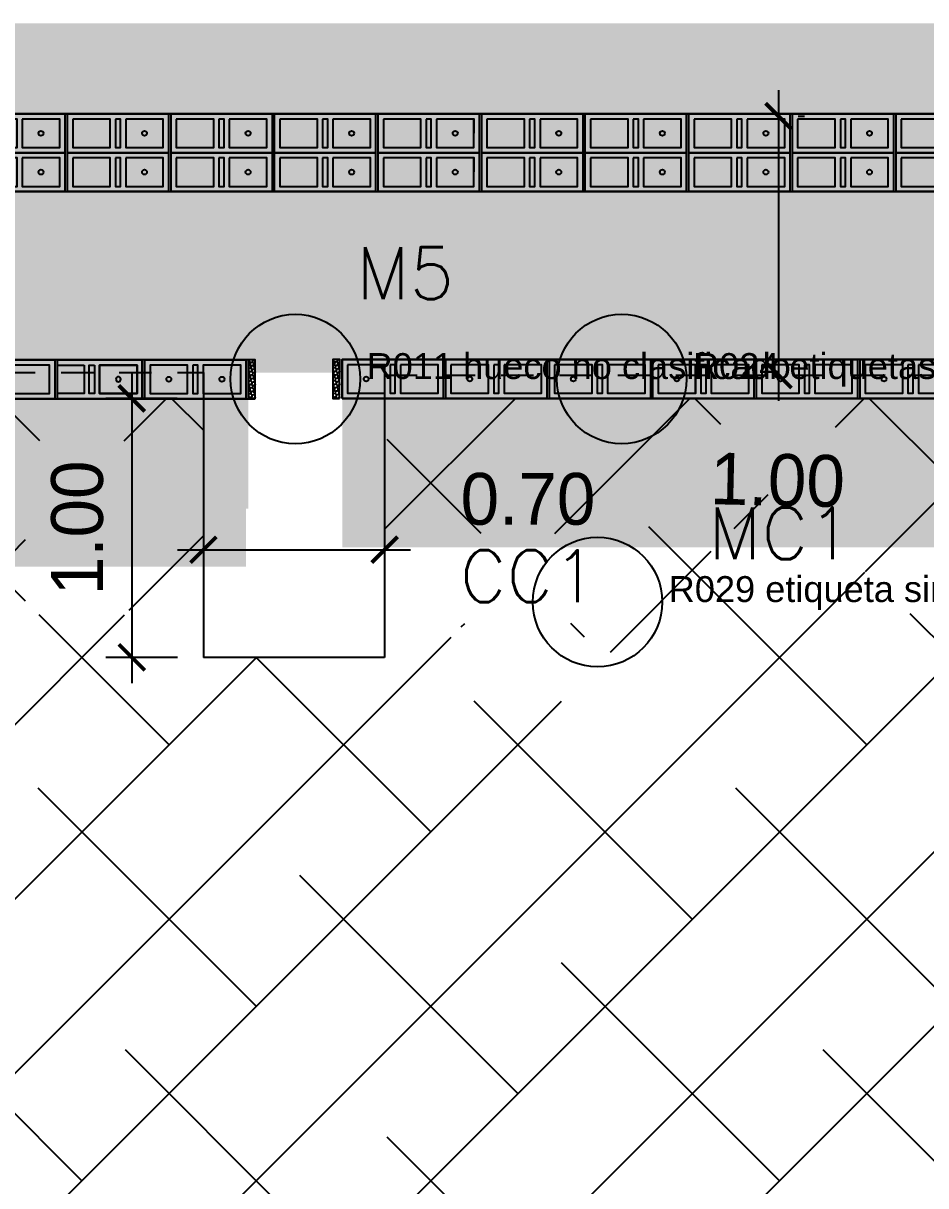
# Model space of a CAD drawing. Header units: metres. Extents: x -33.7 to 13.3, y -17.6 to 9.2.
# Drawn here: x -8.982 to -5.496, y 4.696 to 9.185 of the extents above; entities that cross this region are included whole.
import ezdxf
from ezdxf.enums import TextEntityAlignment as Align
from ezdxf.xclip import XClip

# ---------------------------------------------------------------- set-up
doc = ezdxf.new("R2010")
doc.units = ezdxf.units.M
doc.header["$XCLIPFRAME"] = 2
doc.linetypes.add('HIDDEN', pattern=[0.375, 0.25, -0.125])
for name, color, linetype in [('00', 8, 'Continuous'), ('COTAS', 1, 'Continuous'), ('Pin DP1 en Muro de 15cm', 3, 'Continuous'), ('Pin DP1 en Muro de contencion de 30cm', 3, 'Continuous'), ('Pin DP2 en Muro de 15cm', 31, 'Continuous'), ('REVISION', 1, 'Continuous'), ('S-cotas 001', 1, 'Continuous')]:
    doc.layers.add(name, color=color, linetype=linetype)
for name, color, linetype, transparency in [('Cimiento corrido MC1 de 1.00 x 0.30 m', 4, 'Continuous', 0.5), ('SOT Muro de 15cm', 1, 'Continuous', 0.5), ('SOT Muro de contencion de 30cm', 6, 'Continuous', 0.5)]:
    doc.layers.add(name, color=color, linetype=linetype, transparency=transparency)
doc.styles.add('ROMANS', font='romans')
doc.styles.add('ROTULOS', font='GOTHIC.TTF')
doc.styles.get("Standard").update_dxf_attribs({"font": 'arial.ttf'})
doc.dimstyles.new('DIM_100_2', dxfattribs={"dimtxt": 0.2, "dimasz": 0.1, "dimexe": 0.1, "dimexo": 0.1, "dimgap": 0.15, "dimtad": 1, "dimdsep": 46, "dimtxsty": 'ROTULOS', "dimblk": 'ARCHTICK', "dimcen": 0.1, "dimdle": 0.1, "dimaunit": 1, "dimadec": 3, "dimazin": 3, "dimtfac": 1, "dimtix": 1, "dimtmove": 2, "dimatfit": 3, "dimldrblk": 'FLECHA', "dimfxl": 0.25, "dimtvp": 1, "dimtolj": 1, "dimlwd": -1, "dimlwe": -1})

# ---------------------------------------------------------------- blocks, each defined once
blk = doc.blocks.new('*U214')
for points in [[(-0.075, 0.4), (0.075, 0.4), (0.075, 0.01), (-0.075, 0.01)], [(0.055, 0.38), (-0.055, 0.38), (-0.055, 0.235), (0.055, 0.235)], [(0.055, 0.215), (-0.055, 0.215), (-0.055, 0.195), (0.055, 0.195)], [(0.055, 0.175), (-0.055, 0.175), (-0.055, 0.03), (0.055, 0.03)]]:
    blk.add_lwpolyline(points, close=True)
at = {"color": 251}
blk.add_lwpolyline([(-0.075, 0), (0.075, 0)], dxfattribs=at)
at = {"color": 3}
blk.add_circle((0, 0.1025), 0.00953, dxfattribs=at)
blk = doc.blocks.new('*U215')
for points in [[(-0.075, 0.4), (0.075, 0.4), (0.075, 0.01), (-0.075, 0.01)], [(0.055, 0.38), (-0.055, 0.38), (-0.055, 0.235), (0.055, 0.235)], [(0.055, 0.215), (-0.055, 0.215), (-0.055, 0.195), (0.055, 0.195)], [(0.055, 0.175), (-0.055, 0.175), (-0.055, 0.03), (0.055, 0.03)]]:
    blk.add_lwpolyline(points, close=True)
at = {"color": 251}
blk.add_lwpolyline([(-0.075, 0), (0.075, 0)], dxfattribs=at)
at = {"color": 3}
blk.add_circle((0, 0.1025), 0.00953, dxfattribs=at)
blk = doc.blocks.new('*U216')
for points in [[(-0.075, 0.4), (0.075, 0.4), (0.075, 0.01), (-0.075, 0.01)], [(0.055, 0.38), (-0.055, 0.38), (-0.055, 0.235), (0.055, 0.235)], [(0.055, 0.215), (-0.055, 0.215), (-0.055, 0.195), (0.055, 0.195)], [(0.055, 0.175), (-0.055, 0.175), (-0.055, 0.03), (0.055, 0.03)]]:
    blk.add_lwpolyline(points, close=True)
at = {"color": 251}
blk.add_lwpolyline([(-0.075, 0), (0.075, 0)], dxfattribs=at)
at = {"color": 3}
blk.add_circle((0, 0.1025), 0.00953, dxfattribs=at)
blk = doc.blocks.new('*U217')
for points in [[(-0.075, 0.4), (0.075, 0.4), (0.075, 0.01), (-0.075, 0.01)], [(0.055, 0.38), (-0.055, 0.38), (-0.055, 0.235), (0.055, 0.235)], [(0.055, 0.215), (-0.055, 0.215), (-0.055, 0.195), (0.055, 0.195)], [(0.055, 0.175), (-0.055, 0.175), (-0.055, 0.03), (0.055, 0.03)]]:
    blk.add_lwpolyline(points, close=True)
at = {"color": 251}
blk.add_lwpolyline([(-0.075, 0), (0.075, 0)], dxfattribs=at)
at = {"color": 3}
blk.add_circle((0, 0.1025), 0.00953, dxfattribs=at)
blk = doc.blocks.new('*U218')
for points in [[(-0.075, 0.4), (0.075, 0.4), (0.075, 0.01), (-0.075, 0.01)], [(0.055, 0.38), (-0.055, 0.38), (-0.055, 0.235), (0.055, 0.235)], [(0.055, 0.215), (-0.055, 0.215), (-0.055, 0.195), (0.055, 0.195)], [(0.055, 0.175), (-0.055, 0.175), (-0.055, 0.03), (0.055, 0.03)]]:
    blk.add_lwpolyline(points, close=True)
at = {"color": 251}
blk.add_lwpolyline([(-0.075, 0), (0.075, 0)], dxfattribs=at)
at = {"color": 3}
blk.add_circle((0, 0.1025), 0.00953, dxfattribs=at)
blk = doc.blocks.new('*U219')
for points in [[(-0.075, 0.4), (0.075, 0.4), (0.075, 0.01), (-0.075, 0.01)], [(0.055, 0.38), (-0.055, 0.38), (-0.055, 0.235), (0.055, 0.235)], [(0.055, 0.215), (-0.055, 0.215), (-0.055, 0.195), (0.055, 0.195)], [(0.055, 0.175), (-0.055, 0.175), (-0.055, 0.03), (0.055, 0.03)]]:
    blk.add_lwpolyline(points, close=True)
at = {"color": 251}
blk.add_lwpolyline([(-0.075, 0), (0.075, 0)], dxfattribs=at)
at = {"color": 3}
blk.add_circle((0, 0.1025), 0.00953, dxfattribs=at)
blk = doc.blocks.new('*U220')
for points in [[(-0.075, 0.4), (0.075, 0.4), (0.075, 0.01), (-0.075, 0.01)], [(0.055, 0.38), (-0.055, 0.38), (-0.055, 0.235), (0.055, 0.235)], [(0.055, 0.215), (-0.055, 0.215), (-0.055, 0.195), (0.055, 0.195)], [(0.055, 0.175), (-0.055, 0.175), (-0.055, 0.03), (0.055, 0.03)]]:
    blk.add_lwpolyline(points, close=True)
at = {"color": 251}
blk.add_lwpolyline([(-0.075, 0), (0.075, 0)], dxfattribs=at)
at = {"color": 3}
blk.add_circle((0, 0.1025), 0.00953, dxfattribs=at)
blk = doc.blocks.new('*U221')
for points in [[(-0.075, 0.4), (0.075, 0.4), (0.075, 0.01), (-0.075, 0.01)], [(0.055, 0.38), (-0.055, 0.38), (-0.055, 0.235), (0.055, 0.235)], [(0.055, 0.215), (-0.055, 0.215), (-0.055, 0.195), (0.055, 0.195)], [(0.055, 0.175), (-0.055, 0.175), (-0.055, 0.03), (0.055, 0.03)]]:
    blk.add_lwpolyline(points, close=True)
at = {"color": 251}
blk.add_lwpolyline([(-0.075, 0), (0.075, 0)], dxfattribs=at)
at = {"color": 3}
blk.add_circle((0, 0.1025), 0.00953, dxfattribs=at)
blk = doc.blocks.new('*U222')
for points in [[(-0.075, 0.4), (0.075, 0.4), (0.075, 0.01), (-0.075, 0.01)], [(0.055, 0.38), (-0.055, 0.38), (-0.055, 0.235), (0.055, 0.235)], [(0.055, 0.215), (-0.055, 0.215), (-0.055, 0.195), (0.055, 0.195)], [(0.055, 0.175), (-0.055, 0.175), (-0.055, 0.03), (0.055, 0.03)]]:
    blk.add_lwpolyline(points, close=True)
at = {"color": 251}
blk.add_lwpolyline([(-0.075, 0), (0.075, 0)], dxfattribs=at)
at = {"color": 3}
blk.add_circle((0, 0.1025), 0.00953, dxfattribs=at)
blk = doc.blocks.new('*U223')
for points in [[(-0.075, 0.4), (0.075, 0.4), (0.075, 0.01), (-0.075, 0.01)], [(0.055, 0.38), (-0.055, 0.38), (-0.055, 0.235), (0.055, 0.235)], [(0.055, 0.215), (-0.055, 0.215), (-0.055, 0.195), (0.055, 0.195)], [(0.055, 0.175), (-0.055, 0.175), (-0.055, 0.03), (0.055, 0.03)]]:
    blk.add_lwpolyline(points, close=True)
at = {"color": 251}
blk.add_lwpolyline([(-0.075, 0), (0.075, 0)], dxfattribs=at)
at = {"color": 3}
blk.add_circle((0, 0.1025), 0.00953, dxfattribs=at)
blk = doc.blocks.new('*U224')
for points in [[(-0.075, 0.4), (0.075, 0.4), (0.075, 0.01), (-0.075, 0.01)], [(0.055, 0.38), (-0.055, 0.38), (-0.055, 0.235), (0.055, 0.235)], [(0.055, 0.215), (-0.055, 0.215), (-0.055, 0.195), (0.055, 0.195)], [(0.055, 0.175), (-0.055, 0.175), (-0.055, 0.03), (0.055, 0.03)]]:
    blk.add_lwpolyline(points, close=True)
at = {"color": 251}
blk.add_lwpolyline([(-0.075, 0), (0.075, 0)], dxfattribs=at)
at = {"color": 3}
blk.add_circle((0, 0.1025), 0.00953, dxfattribs=at)
blk = doc.blocks.new('*U225')
for points in [[(-0.075, 0.4), (0.075, 0.4), (0.075, 0.01), (-0.075, 0.01)], [(0.055, 0.38), (-0.055, 0.38), (-0.055, 0.235), (0.055, 0.235)], [(0.055, 0.215), (-0.055, 0.215), (-0.055, 0.195), (0.055, 0.195)], [(0.055, 0.175), (-0.055, 0.175), (-0.055, 0.03), (0.055, 0.03)]]:
    blk.add_lwpolyline(points, close=True)
at = {"color": 251}
blk.add_lwpolyline([(-0.075, 0), (0.075, 0)], dxfattribs=at)
at = {"color": 3}
blk.add_circle((0, 0.1025), 0.00953, dxfattribs=at)
blk = doc.blocks.new('*U226')
for points in [[(-0.075, 0.4), (0.075, 0.4), (0.075, 0.01), (-0.075, 0.01)], [(0.055, 0.38), (-0.055, 0.38), (-0.055, 0.235), (0.055, 0.235)], [(0.055, 0.215), (-0.055, 0.215), (-0.055, 0.195), (0.055, 0.195)], [(0.055, 0.175), (-0.055, 0.175), (-0.055, 0.03), (0.055, 0.03)]]:
    blk.add_lwpolyline(points, close=True)
at = {"color": 251}
blk.add_lwpolyline([(-0.075, 0), (0.075, 0)], dxfattribs=at)
at = {"color": 3}
blk.add_circle((0, 0.1025), 0.00953, dxfattribs=at)
blk = doc.blocks.new('*U227')
for points in [[(-0.075, 0.4), (0.075, 0.4), (0.075, 0.01), (-0.075, 0.01)], [(0.055, 0.38), (-0.055, 0.38), (-0.055, 0.235), (0.055, 0.235)], [(0.055, 0.215), (-0.055, 0.215), (-0.055, 0.195), (0.055, 0.195)], [(0.055, 0.175), (-0.055, 0.175), (-0.055, 0.03), (0.055, 0.03)]]:
    blk.add_lwpolyline(points, close=True)
at = {"color": 251}
blk.add_lwpolyline([(-0.075, 0), (0.075, 0)], dxfattribs=at)
at = {"color": 3}
blk.add_circle((0, 0.1025), 0.00953, dxfattribs=at)
blk = doc.blocks.new('*U228')
for points in [[(-0.075, 0.4), (0.075, 0.4), (0.075, 0.01), (-0.075, 0.01)], [(0.055, 0.38), (-0.055, 0.38), (-0.055, 0.235), (0.055, 0.235)], [(0.055, 0.215), (-0.055, 0.215), (-0.055, 0.195), (0.055, 0.195)], [(0.055, 0.175), (-0.055, 0.175), (-0.055, 0.03), (0.055, 0.03)]]:
    blk.add_lwpolyline(points, close=True)
at = {"color": 251}
blk.add_lwpolyline([(-0.075, 0), (0.075, 0)], dxfattribs=at)
at = {"color": 3}
blk.add_circle((0, 0.1025), 0.00953, dxfattribs=at)
blk = doc.blocks.new('*U229')
for points in [[(-0.075, 0.4), (0.075, 0.4), (0.075, 0.01), (-0.075, 0.01)], [(0.055, 0.38), (-0.055, 0.38), (-0.055, 0.235), (0.055, 0.235)], [(0.055, 0.215), (-0.055, 0.215), (-0.055, 0.195), (0.055, 0.195)], [(0.055, 0.175), (-0.055, 0.175), (-0.055, 0.03), (0.055, 0.03)]]:
    blk.add_lwpolyline(points, close=True)
at = {"color": 251}
blk.add_lwpolyline([(-0.075, 0), (0.075, 0)], dxfattribs=at)
at = {"color": 3}
blk.add_circle((0, 0.1025), 0.00953, dxfattribs=at)
blk = doc.blocks.new('*U230')
for points in [[(-0.075, 0.4), (0.075, 0.4), (0.075, 0.01), (-0.075, 0.01)], [(0.055, 0.38), (-0.055, 0.38), (-0.055, 0.235), (0.055, 0.235)], [(0.055, 0.215), (-0.055, 0.215), (-0.055, 0.195), (0.055, 0.195)], [(0.055, 0.175), (-0.055, 0.175), (-0.055, 0.03), (0.055, 0.03)]]:
    blk.add_lwpolyline(points, close=True)
at = {"color": 251}
blk.add_lwpolyline([(-0.075, 0), (0.075, 0)], dxfattribs=at)
at = {"color": 3}
blk.add_circle((0, 0.1025), 0.00953, dxfattribs=at)
blk = doc.blocks.new('*U231')
for points in [[(-0.075, 0.4), (0.075, 0.4), (0.075, 0.01), (-0.075, 0.01)], [(0.055, 0.38), (-0.055, 0.38), (-0.055, 0.235), (0.055, 0.235)], [(0.055, 0.215), (-0.055, 0.215), (-0.055, 0.195), (0.055, 0.195)], [(0.055, 0.175), (-0.055, 0.175), (-0.055, 0.03), (0.055, 0.03)]]:
    blk.add_lwpolyline(points, close=True)
at = {"color": 251}
blk.add_lwpolyline([(-0.075, 0), (0.075, 0)], dxfattribs=at)
at = {"color": 3}
blk.add_circle((0, 0.1025), 0.00953, dxfattribs=at)
blk = doc.blocks.new('*U232')
for points in [[(-0.075, 0.4), (0.075, 0.4), (0.075, 0.01), (-0.075, 0.01)], [(0.055, 0.38), (-0.055, 0.38), (-0.055, 0.235), (0.055, 0.235)], [(0.055, 0.215), (-0.055, 0.215), (-0.055, 0.195), (0.055, 0.195)], [(0.055, 0.175), (-0.055, 0.175), (-0.055, 0.03), (0.055, 0.03)]]:
    blk.add_lwpolyline(points, close=True)
at = {"color": 251}
blk.add_lwpolyline([(-0.075, 0), (0.075, 0)], dxfattribs=at)
at = {"color": 3}
blk.add_circle((0, 0.1025), 0.00953, dxfattribs=at)
blk = doc.blocks.new('*U233')
for points in [[(-0.075, 0.4), (0.075, 0.4), (0.075, 0.01), (-0.075, 0.01)], [(0.055, 0.38), (-0.055, 0.38), (-0.055, 0.235), (0.055, 0.235)], [(0.055, 0.215), (-0.055, 0.215), (-0.055, 0.195), (0.055, 0.195)], [(0.055, 0.175), (-0.055, 0.175), (-0.055, 0.03), (0.055, 0.03)]]:
    blk.add_lwpolyline(points, close=True)
at = {"color": 251}
blk.add_lwpolyline([(-0.075, 0), (0.075, 0)], dxfattribs=at)
at = {"color": 3}
blk.add_circle((0, 0.1025), 0.00953, dxfattribs=at)
blk = doc.blocks.new('*U322')
for points in [[(-0.075, 0.4), (0.075, 0.4), (0.075, 0.01), (-0.075, 0.01)], [(0.055, 0.38), (-0.055, 0.38), (-0.055, 0.235), (0.055, 0.235)], [(0.055, 0.215), (-0.055, 0.215), (-0.055, 0.195), (0.055, 0.195)], [(0.055, 0.175), (-0.055, 0.175), (-0.055, 0.03), (0.055, 0.03)]]:
    blk.add_lwpolyline(points, close=True)
at = {"color": 251}
blk.add_lwpolyline([(-0.075, 0), (0.075, 0)], dxfattribs=at)
at = {"color": 3}
blk.add_circle((0, 0.3075), 0.00953, dxfattribs=at)
blk = doc.blocks.new('*U323')
for points in [[(-0.075, 0.4), (0.075, 0.4), (0.075, 0.01), (-0.075, 0.01)], [(0.055, 0.38), (-0.055, 0.38), (-0.055, 0.235), (0.055, 0.235)], [(0.055, 0.215), (-0.055, 0.215), (-0.055, 0.195), (0.055, 0.195)], [(0.055, 0.175), (-0.055, 0.175), (-0.055, 0.03), (0.055, 0.03)]]:
    blk.add_lwpolyline(points, close=True)
at = {"color": 251}
blk.add_lwpolyline([(-0.075, 0), (0.075, 0)], dxfattribs=at)
at = {"color": 3}
for centre in [(0, 0.3075), (0, 0.1025)]:
    blk.add_circle(centre, 0.00953, dxfattribs=at)
blk = doc.blocks.new('*U324')
for points in [[(-0.075, 0.4), (0.075, 0.4), (0.075, 0.01), (-0.075, 0.01)], [(0.055, 0.38), (-0.055, 0.38), (-0.055, 0.235), (0.055, 0.235)], [(0.055, 0.215), (-0.055, 0.215), (-0.055, 0.195), (0.055, 0.195)], [(0.055, 0.175), (-0.055, 0.175), (-0.055, 0.03), (0.055, 0.03)]]:
    blk.add_lwpolyline(points, close=True)
at = {"color": 3}
blk.add_circle((0, 0.3075), 0.00953, dxfattribs=at)
blk = doc.blocks.new('*U325')
for points in [[(-0.075, 0.4), (0.075, 0.4), (0.075, 0.01), (-0.075, 0.01)], [(0.055, 0.38), (-0.055, 0.38), (-0.055, 0.235), (0.055, 0.235)], [(0.055, 0.215), (-0.055, 0.215), (-0.055, 0.195), (0.055, 0.195)], [(0.055, 0.175), (-0.055, 0.175), (-0.055, 0.03), (0.055, 0.03)]]:
    blk.add_lwpolyline(points, close=True)
at = {"color": 251}
blk.add_lwpolyline([(-0.075, 0), (0.075, 0)], dxfattribs=at)
at = {"color": 3}
blk.add_circle((0, 0.3075), 0.00953, dxfattribs=at)
blk = doc.blocks.new('*U326')
for points in [[(-0.075, 0.4), (0.075, 0.4), (0.075, 0.01), (-0.075, 0.01)], [(0.055, 0.38), (-0.055, 0.38), (-0.055, 0.235), (0.055, 0.235)], [(0.055, 0.215), (-0.055, 0.215), (-0.055, 0.195), (0.055, 0.195)], [(0.055, 0.175), (-0.055, 0.175), (-0.055, 0.03), (0.055, 0.03)]]:
    blk.add_lwpolyline(points, close=True)
at = {"color": 251}
blk.add_lwpolyline([(-0.075, 0), (0.075, 0)], dxfattribs=at)
at = {"color": 3}
blk.add_circle((0, 0.3075), 0.00953, dxfattribs=at)
blk = doc.blocks.new('*U327')
for points in [[(-0.075, 0.4), (0.075, 0.4), (0.075, 0.01), (-0.075, 0.01)], [(0.055, 0.38), (-0.055, 0.38), (-0.055, 0.235), (0.055, 0.235)], [(0.055, 0.215), (-0.055, 0.215), (-0.055, 0.195), (0.055, 0.195)], [(0.055, 0.175), (-0.055, 0.175), (-0.055, 0.03), (0.055, 0.03)]]:
    blk.add_lwpolyline(points, close=True)
at = {"color": 251}
blk.add_lwpolyline([(-0.075, 0), (0.075, 0)], dxfattribs=at)
at = {"color": 3}
blk.add_circle((0, 0.3075), 0.00953, dxfattribs=at)
blk = doc.blocks.new('*U328')
for points in [[(-0.075, 0.4), (0.075, 0.4), (0.075, 0.01), (-0.075, 0.01)], [(0.055, 0.38), (-0.055, 0.38), (-0.055, 0.235), (0.055, 0.235)], [(0.055, 0.215), (-0.055, 0.215), (-0.055, 0.195), (0.055, 0.195)], [(0.055, 0.175), (-0.055, 0.175), (-0.055, 0.03), (0.055, 0.03)]]:
    blk.add_lwpolyline(points, close=True)
at = {"color": 251}
blk.add_lwpolyline([(-0.075, 0), (0.075, 0)], dxfattribs=at)
at = {"color": 3}
blk.add_circle((0, 0.3075), 0.00953, dxfattribs=at)
blk = doc.blocks.new('*U329')
for points in [[(-0.075, 0.4), (0.075, 0.4), (0.075, 0.01), (-0.075, 0.01)], [(0.055, 0.38), (-0.055, 0.38), (-0.055, 0.235), (0.055, 0.235)], [(0.055, 0.215), (-0.055, 0.215), (-0.055, 0.195), (0.055, 0.195)], [(0.055, 0.175), (-0.055, 0.175), (-0.055, 0.03), (0.055, 0.03)]]:
    blk.add_lwpolyline(points, close=True)
at = {"color": 251}
blk.add_lwpolyline([(-0.075, 0), (0.075, 0)], dxfattribs=at)
at = {"color": 3}
blk.add_circle((0, 0.3075), 0.00953, dxfattribs=at)
blk = doc.blocks.new('*U330')
for points in [[(-0.075, 0.4), (0.075, 0.4), (0.075, 0.01), (-0.075, 0.01)], [(0.055, 0.38), (-0.055, 0.38), (-0.055, 0.235), (0.055, 0.235)], [(0.055, 0.215), (-0.055, 0.215), (-0.055, 0.195), (0.055, 0.195)], [(0.055, 0.175), (-0.055, 0.175), (-0.055, 0.03), (0.055, 0.03)]]:
    blk.add_lwpolyline(points, close=True)
at = {"color": 251}
blk.add_lwpolyline([(-0.075, 0), (0.075, 0)], dxfattribs=at)
at = {"color": 3}
blk.add_circle((0, 0.3075), 0.00953, dxfattribs=at)
blk = doc.blocks.new('_ArchTick')
at = {"color": 0, "linetype": 'ByBlock', "lineweight": -2, "const_width": 0.15}
blk.add_lwpolyline([(-0.5, -0.5), (0.5, 0.5)], dxfattribs=at)
blk = doc.blocks.new('*D415')
at = {"layer": 'Defpoints', "color": 0}
for p in [(-6.0887, 8.8264), (-6.0647, 7.8264), (-6.0647, 7.8264)]:
    blk.add_point(p, dxfattribs=at)
at = {"layer": 'S-cotas 001'}
for p, q in [((-6.0647, 8.9264), (-6.0647, 7.7264)), ((-5.9887, 8.8264), (-5.9647, 8.8264)), ((-5.9647, 7.8264), (-5.9647, 7.8264))]:
    blk.add_line(p, q, dxfattribs=at)
at = {"layer": 'S-cotas 001', "linetype": 'ByBlock', "xscale": 0.1, "yscale": 0.1, "zscale": 0.1}
for p, rotation in [((-6.0647, 8.8264), 90), ((-6.0647, 7.8264), 270)]:
    blk.add_blockref('_ArchTick', p, dxfattribs=dict(at, rotation=rotation))
at = {"layer": 'S-cotas 001', "color": 1, "insert": (-6.0686, 7.4206), "char_height": 0.2, "attachment_point": 5, "rotation": 358.7095, "style": 'ROTULOS'}
blk.add_mtext('\\A1;1.00', dxfattribs=at)
blk = doc.blocks.new('FLECHA')
h = blk.add_hatch(color=256)
edge = h.paths.add_edge_path()
edge.add_line((-0.76, -0.716), (-0.346, 0))
edge.add_line((-0.346, 0), (-0.76, 0.716))
edge.add_arc((-0.63, 0.791), 0.15, 30, 210, ccw=False)
edge.add_line((-0.5, 0.866), (0, 0))
edge.add_line((0, 0), (-0.5, -0.866))
edge.add_arc((-0.63, -0.791), 0.15, 150, 330, ccw=False)
blk.add_line((-0.346, 0), (-1.83, 0))
blk.add_lwpolyline([(-0.76, -0.716), (-0.346, 0), (-0.76, 0.716, -1), (-0.5, 0.866), (0, 0), (-0.5, -0.866, -1)], format="xyb", close=True)
blk = doc.blocks.new('*D417')
at = {"layer": 'COTAS'}
for p, q in [((-8.386, 7.1519), (-7.486, 7.1519)), ((-8.286, 7.0519), (-8.286, 7.0519)), ((-7.586, 7.0519), (-7.586, 7.0519))]:
    blk.add_line(p, q, dxfattribs=at)
at = {"layer": 'Defpoints', "color": 0}
for p in [(-8.286, 7.1519), (-7.586, 7.1519), (-7.586, 7.1519)]:
    blk.add_point(p, dxfattribs=at)
at = {"layer": 'COTAS', "linetype": 'ByBlock', "xscale": 0.1, "yscale": 0.1, "zscale": 0.1, "rotation": 180}
blk.add_blockref('_ArchTick', (-8.286, 7.1519), dxfattribs=at)
at = {"layer": 'COTAS', "linetype": 'ByBlock', "xscale": 0.1, "yscale": 0.1, "zscale": 0.1}
blk.add_blockref('_ArchTick', (-7.586, 7.1519), dxfattribs=at)
at = {"layer": 'COTAS', "color": 1, "insert": (-7.0325, 7.347), "char_height": 0.2, "attachment_point": 5, "style": 'ROTULOS'}
blk.add_mtext('\\A1;0.70', dxfattribs=at)
blk = doc.blocks.new('*D448')
at = {"layer": 'COTAS'}
for p, q in [((-8.5627, 7.8363), (-8.5627, 6.6363)), ((-8.387, 7.7363), (-8.6627, 7.7363)), ((-8.386, 6.7363), (-8.6627, 6.7363))]:
    blk.add_line(p, q, dxfattribs=at)
at = {"layer": 'Defpoints', "color": 0}
for p in [(-8.287, 7.7363), (-8.5627, 6.7363), (-8.286, 6.7363)]:
    blk.add_point(p, dxfattribs=at)
at = {"layer": 'COTAS', "xscale": 0.1, "yscale": 0.1, "zscale": 0.1}
for p, rotation in [((-8.5627, 7.7363), 90), ((-8.5627, 6.7363), 270)]:
    blk.add_blockref('_ArchTick', p, dxfattribs=dict(at, rotation=rotation))
at = {"layer": 'COTAS', "color": 1, "insert": (-8.7728, 7.2363), "char_height": 0.2, "attachment_point": 5, "rotation": 90, "style": 'ROTULOS'}
blk.add_mtext('\\A1;1.00', dxfattribs=at)
blk = doc.blocks.new('Pin DP1 en Muro de 15cm')
at = {"layer": 'Pin DP1 en Muro de 15cm'}
blk.add_hatch(color=256, dxfattribs=at).paths.add_polyline_path([(-33.1232, -13.3707), (-33.1497, -13.4775), (-33.0089, -13.5124), (-32.9825, -13.4056)])
blk.add_lwpolyline([(-33.1232, -13.3707), (-33.1497, -13.4775), (-33.0089, -13.5124), (-32.9825, -13.4056)], close=True, dxfattribs=at)
blk = doc.blocks.new('Pin DP1 en Muro de contencion de 30cm')
at = {"layer": 'Pin DP1 en Muro de contencion de 30cm'}
blk.add_hatch(color=256, dxfattribs=at).paths.add_polyline_path([(-17.68, -16.0187), (-17.7867, -15.9923), (-17.8216, -16.133), (-17.7149, -16.1595)])
blk.add_lwpolyline([(-17.68, -16.0187), (-17.7867, -15.9923), (-17.8216, -16.133), (-17.7149, -16.1595)], close=True, dxfattribs=at)
blk = doc.blocks.new('Pin DP2 en Muro de 15cm')
at = {"layer": 'Pin DP2 en Muro de 15cm'}
for points in [[(-25.6603, -7.5628), (-25.6867, -7.6695), (-25.546, -7.7044), (-25.5195, -7.5977)], [(-25.4613, -7.6121), (-25.4878, -7.7189), (-25.347, -7.7537), (-25.3205, -7.647)]]:
    blk.add_hatch(color=256, dxfattribs=at).paths.add_polyline_path(points)
for points in [[(-25.6603, -7.5628), (-25.6867, -7.6695), (-25.546, -7.7044), (-25.5195, -7.5977)], [(-25.4613, -7.6121), (-25.4878, -7.7189), (-25.347, -7.7537), (-25.3205, -7.647)]]:
    blk.add_lwpolyline(points, close=True, dxfattribs=at)
blk = doc.blocks.new('xMuro 15')
blk.add_hatch(color=256).paths.add_polyline_path([(0, -0.075), (1, -0.075), (1, 0.075), (0, 0.075)])
blk.add_lwpolyline([(0, -0.075), (1, -0.075), (1, 0.075), (0, 0.075)], close=True)
at = {"color": 250, "flags": 1}
for tag, p in [('ID', (0, -0.175)), ('TIPO', (0, -0.275)), ('ESPESOR', (0, -0.375)), ('LARGO', (0, -0.475)), ('ALTO', (0, -0.575)), ('AREA', (0, -0.675))]:
    blk.add_attdef(tag, p, '', height=0.08, dxfattribs=at)
blk = doc.blocks.new('xMuro 30')
blk.add_hatch(color=256).paths.add_polyline_path([(0, -0.15), (1, -0.15), (1, 0.15), (0, 0.15)])
blk.add_lwpolyline([(0, -0.15), (1, -0.15), (1, 0.15), (0, 0.15)], close=True)
at = {"color": 250, "flags": 1}
for tag, p in [('ID', (0, -0.25)), ('TIPO', (0, -0.35)), ('ESPESOR', (0, -0.45)), ('LARGO', (0, -0.55)), ('ALTO', (0, -0.65)), ('AREA', (0, -0.75))]:
    blk.add_attdef(tag, p, '', height=0.08, dxfattribs=at)

msp = doc.modelspace()

# ---------------------------------------------------------------- hatches: boundary and pattern name
at = {"layer": '00'}
h = msp.add_hatch(dxfattribs=at)
h.set_pattern_fill('ANSI38', color=256, scale=0.15)
h.paths.add_polyline_path([(-4.6593, 0.8334), (-8.386, 0.8334), (-8.386, -0.2387), (-4.6593, -0.2387)])
h.paths.add_polyline_path([(-5.3507, 0.0369), (-4.7173, 0.0369), (-4.7173, -0.2631), (-5.3507, -0.2631)])
h.paths.add_polyline_path([(-8.1834, 0.8535), (-7.731, 0.8535), (-7.731, 0.5535), (-8.1834, 0.5535)])
h.paths.add_polyline_path([(-9.586, 0.8334), (-9.586, -0.2387), (-8.386, -0.2387), (-8.386, 0.8334)])
h.paths.add_polyline_path([(-8.386, 6.3702), (-8.386, 1.5334), (-4.6593, 1.5334), (-4.6593, 3.3291), (-2.586, 3.3291), (-2.586, 6.3702)])
h.paths.add_polyline_path([(-11.086, 6.3702), (-11.086, 2.9834), (-9.586, 2.9834), (-9.586, 1.5334), (-8.386, 1.5334), (-8.386, 6.3702)])
h.paths.add_polyline_path([(-9.5393, 1.8241), (-8.9155, 1.8241), (-8.9155, 1.5241), (-9.5393, 1.5241)])
h.paths.add_polyline_path([(-8.386, 6.3702), (-8.386, 7.7363), (-8.8848, 7.7363), (-9.2848, 7.7363), (-9.6848, 7.7363), (-10.0848, 7.7363), (-10.4848, 7.7363), (-10.611, 7.7363), (-10.8848, 7.7362), (-11.086, 7.7362), (-11.086, 6.3702)])
h.paths.add_polyline_path([(-3.182, 7.8863), (-3.182, 7.8663), (-3.182, 7.8364), (-3.182, 7.7563), (-3.182, 7.7363), (-3.372, 7.7363), (-3.372, 7.8364), (-3.7597, 7.8364), (-3.7597, 7.7363), (-3.986, 7.7363), (-3.986, 6.7363), (-4.686, 6.7363), (-4.686, 7.7363), (-4.9222, 7.7363), (-5.1122, 7.7363), (-5.3598, 7.7363), (-5.7598, 7.7363), (-6.1598, 7.7363), (-6.5598, 7.7363), (-6.9598, 7.7363), (-7.3598, 7.7363), (-7.586, 7.7362), (-7.586, 6.7363), (-8.286, 6.7363), (-8.286, 7.7363), (-8.386, 7.7363), (-8.386, 6.3702), (-2.586, 6.3702), (-2.586, 6.7363), (-2.936, 6.7363), (-2.936, 7.7363), (-3.172, 7.7363), (-3.172, 7.8364), (-3.172, 7.8863)], is_closed=False)
h.paths.add_polyline_path([(-2.586, 3.3291), (1.439, 3.3291), (1.439, 4.9451), (-2.011, 4.9451), (-2.011, 6.3702), (-2.586, 6.3702)])
h.paths.add_polyline_path([(-2.011, 7.7363), (-2.236, 7.7363), (-2.236, 6.7363), (-2.586, 6.7363), (-2.586, 6.3702), (-2.011, 6.3702)])
h.paths.add_polyline_path([(4.6574, 4.9302), (3.9462, 5.2268), (4.0571, 5.4926), (2.139, 6.2926), (2.139, 1.5084), (3.2303, 1.5084)])
h.paths.add_polyline_path([(10.1144, 2.8169), (9.7724, 2.9595), (9.9071, 3.2826), (6.4461, 4.726), (6.2536, 4.2645), (5.3035, 4.6608), (3.9158, 1.3334), (9.4957, 1.3334), (9.7777, 2.0095)])
h.paths.add_polyline_path([(8.7205, 1.6505), (9.3407, 1.3935), (9.1876, 1.024), (8.5673, 1.281)])
h.paths.add_polyline_path([(9.4957, 1.3334), (3.9158, 1.3334), (3.6968, 0.8084), (2.139, 0.8084), (2.139, -2.6637), (7.8287, -2.6637)])
h.paths.add_polyline_path([(7.0302, -2.4025), (7.6504, -2.6595), (7.4973, -3.029), (6.877, -2.772)])
h.paths.add_polyline_path([(8.6568, 1.3446), (9.1961, 1.0926), (9.0691, 0.8208), (8.5298, 1.0728)])
h.paths.add_polyline_path([(7.453, -3.5646), (7.8287, -2.6637), (2.139, -2.6637), (2.139, -3.1747), (3.0741, -3.5646)])
h.paths.add_polyline_path([(3.0741, -3.5646), (6.4622, -4.9777), (6.5969, -4.6546), (6.9389, -4.7973), (7.453, -3.5646)])
h.paths.add_polyline_path([(-5.3882, -2.6637), (-5.3882, -0.9387), (-8.0538, -0.9387), (-8.0538, -2.6637)])
h.paths.add_polyline_path([(-6.0368, -2.5157), (-5.5845, -2.5157), (-5.5845, -2.8157), (-6.0368, -2.8157)])
h.paths.add_polyline_path([(-11.386, -3.8953), (-11.386, -2.6637), (-11.386, -0.3166), (-12.886, -0.3166), (-12.886, 0.5401), (-15.8572, -0.7944), (-17.5814, -3.3881), (-14.0719, -5.7717), (-13.5557, -4.9952), (-12.557, -5.6591)])
h.paths.add_polyline_path([(-15.8572, -0.7944), (-17.6054, -1.5796), (-17.4593, -1.6767), (-18.2811, -2.9129), (-17.5814, -3.3881)])
h.paths.add_polyline_path([(-12.886, 1.3334), (-12.886, 2.4194), (-15.3829, 4.7202), (-17.9279, 4.7202), (-20.7334, 0.4997), (-17.9006, -1.3833), (-15.5456, -0.3256), (-14.4428, 1.3334)])
h.paths.add_polyline_path([(-11.786, 2.9834), (-12.886, 2.9834), (-12.886, 2.8274), (-15.36, 5.107), (-15.36, 5.5139), (-11.786, 5.5139), (-11.786, 2.9834)])
h.paths.add_polyline_path([(-23.2556, 0.1331), (-23.1743, 0.079), (-22.2323, 1.4961), (-20.9832, 0.6658), (-18.2881, 4.7202), (-18.66, 4.7202), (-18.66, 7.0363)])
h.paths.add_polyline_path([(-15.36, 7.0363), (-15.36, 6.3702), (-11.786, 6.3702), (-11.786, 7.0363)])
h.paths.add_polyline_path([(-14.9493, 6.5059), (-14.4969, 6.5059), (-14.4969, 6.2059), (-14.9493, 6.2059)])
h.paths.add_polyline_path([(-13.402, 7.054), (-12.7307, 7.0389), (-12.7397, 6.639), (-13.411, 6.6541)])
h.paths.add_polyline_path([(-11.736, 6.2139), (-11.736, 6.3702), (-15.36, 6.3702), (-15.36, 6.2139)])
h.paths.add_polyline_path([(-22.706, -7.3169), (-22.4748, -6.3262), (-20.6318, -6.7465), (-19.9949, -3.9537), (-22.5603, -2.2485), (-24.2496, -4.7898), (-23.3334, -5.3988), (-24.0254, -6.4398)])
h.paths.add_polyline_path([(-25.7636, -7.053), (-25.6242, -7.0875), (-25.9129, -8.2523), (-23.5743, -8.8319), (-23.4877, -8.4824), (-23.4397, -8.2471), (-23.8182, -8.1533), (-24.2016, -8.0582), (-24.5899, -7.962), (-24.9781, -7.8658), (-25.3664, -7.7696), (-25.7449, -7.6757), (-25.7088, -7.5301), (-25.3206, -7.6264), (-24.9323, -7.7226), (-24.5441, -7.8188), (-24.1558, -7.9151), (-23.7821, -8.0077), (-23.3939, -8.1039), (-23.2483, -8.14), (-23.3445, -8.5282), (-23.4287, -8.868), (-23.0877, -8.9525), (-22.706, -7.3169), (-24.0254, -6.4398), (-24.7173, -7.4808), (-25.6392, -6.868)])
h.paths.add_polyline_path([(-19.3284, -9.3819), (-18.7609, -9.7591), (-16.3508, -6.1334), (-13.937, -7.7379), (-13.7738, -7.492), (-14.7736, -6.8274), (-14.238, -6.0216), (-17.7475, -3.638), (-19.9216, -6.9085), (-18.797, -7.165)])
h.paths.add_polyline_path([(-19.7546, -10.8089), (-19.5492, -10.945), (-18.927, -10.009), (-19.4029, -9.6926), (-19.6751, -10.8286)])
h.paths.add_polyline_path([(-18.6973, -16.0499), (-18.2664, -14.311), (-20.7079, -12.6881), (-19.7152, -11.1948), (-20.6224, -10.5938), (-20.8884, -10.5278), (-21.2767, -10.4316), (-21.6649, -10.3354), (-22.0532, -10.2391), (-22.124, -10.2216), (-24.9656, -14.4963)])
h.paths.add_polyline_path([(-24.9656, -14.4963), (-22.124, -10.2216), (-22.4414, -10.1429), (-22.8297, -10.0467), (-23.218, -9.9505), (-23.6062, -9.8542), (-23.9945, -9.758), (-24.3827, -9.6618), (-24.771, -9.5655), (-25.1592, -9.4693), (-25.5475, -9.3731), (-25.9357, -9.2769), (-26.1534, -9.2229), (-26.324, -9.1806), (-26.7122, -9.0844), (-27.1005, -8.9882), (-27.2036, -8.9626), (-30.0452, -13.2373), (-25.6764, -14.3201)])
h.paths.add_polyline_path([(-22.1972, -9.4099), (-21.5063, -9.5712), (-21.5972, -9.9607), (-22.2881, -9.7994)])
h.paths.add_polyline_path([(-27.2036, -8.9626), (-27.4887, -8.8919), (-27.877, -8.7957), (-28.2652, -8.6995), (-28.2888, -8.6936), (-28.6535, -8.6032), (-29.032, -8.5094), (-29.1026, -8.4919), (-31.9442, -12.7666), (-30.0452, -13.2373)])
h.paths.add_polyline_path([(-29.6289, -8.3615), (-29.6974, -8.3445), (-29.733, -8.3357), (-30.0423, -8.259), (-33.4182, -12.4013), (-31.9442, -12.7666), (-29.1026, -8.4919), (-29.2503, -8.4553)])
h.paths.add_polyline_path([(-27.3143, -6.1019), (-26.9261, -6.1982), (-26.5378, -6.2944), (-26.4809, -6.3085), (-26.7993, -6.0969), (-26.1073, -5.0559), (-26.5251, -4.7781), (-27.3934, -6.0824), (-27.3241, -6.0995)], is_closed=False)
h.paths.add_polyline_path([(-26.1838, -6.5367), (-26.1924, -6.5713), (-26.338, -6.5352), (-26.3294, -6.5006), (-26.5836, -6.4376), (-26.9719, -6.3414), (-27.3601, -6.2451), (-27.4817, -6.215), (-27.7172, -6.5687), (-26.0735, -6.9761), (-25.889, -6.702), (-26.1102, -6.5549)])
h.paths.add_polyline_path([(-27.7888, -6.6763), (-28.4237, -7.6299), (-28.0482, -7.723)])
h.paths.add_polyline_path([(-23.1743, 0.079), (-23.2556, 0.1331), (-26.5251, -4.7781), (-26.1073, -5.0559), (-25.4153, -4.0149), (-24.4994, -4.6237), (-22.8101, -2.0824), (-24.0592, -1.2521)])
h.paths.add_polyline_path([(-14.4428, 1.3334), (-15.5456, -0.3256), (-12.886, 0.8689), (-12.886, 1.3334)])
h.paths.add_polyline_path([(-11.0382, -0.4636), (-11.0382, -0.3166), (-11.386, -0.3166), (-11.386, -2.6637), (-11.3538, -2.6637), (-11.3538, -0.4636)])
h.paths.add_polyline_path([(-19.9216, -6.9085), (-17.7475, -3.638), (-18.4471, -3.1628), (-19.2861, -4.4249), (-19.7277, -4.1314), (-20.3393, -6.8132)])
h.paths.add_polyline_path([(2.1518, -2.8988), (2.7756, -2.8988), (2.7756, -3.1988), (2.1518, -3.1988)])
h.paths.add_polyline_path([(-20.7446, -3.7304), (-20.0476, -3.8632), (-20.1225, -4.2561), (-20.8195, -4.1233)])
h.paths.add_polyline_path([(-25.755, -7.6631), (-25.1515, -7.8209), (-25.2273, -8.1111), (-25.8309, -7.9534)])
h.paths.add_polyline_path([(-19.2987, -9.1554), (-19.0535, -8.8097), (-18.8088, -8.9833), (-19.054, -9.329)])
h.paths.add_polyline_path([(-20.9886, -10.5251), (-20.5588, -10.6317), (-20.631, -10.9229), (-21.0608, -10.8163)])
h.paths.add_polyline_path([(-25.441, -14.4093), (-25.2795, -13.7576), (-24.8912, -13.8538), (-25.0527, -14.5055)])
h.paths.add_polyline_path([(-25.6505, -14.3528), (-25.5225, -13.7715), (-25.2295, -13.8361), (-25.3575, -14.4174)])
h.paths.add_polyline_path([(-19.8576, -6.0936), (-19.4643, -5.503), (-19.1314, -5.7247), (-19.5246, -6.3153)])
h.paths.add_polyline_path([(-2.011, 6.6254), (-2.0963, 6.6254), (-2.0963, 6.9254), (-2.011, 6.9254)], flags=16)
h.paths.add_polyline_path([(-2.011, 6.8147), (-2.1595, 6.8147), (-2.1595, 7.2147), (-2.011, 7.2147)], flags=16)
h.paths.add_polyline_path([(-7.1504, 0.8049), (-6.441, 0.789), (-6.45, 0.3891), (-7.1594, 0.4051)], flags=16)
h.paths.add_polyline_path([(-7.1232, 0.4867), (-6.547, 0.4867), (-6.547, 0.1867), (-7.1232, 0.1867)], flags=16)
h.paths.add_polyline_path([(-6.0487, -0.1365), (-6.0487, 0.5635), (-5.6487, 0.5635), (-5.6487, -0.1365)], flags=16)
h.paths.add_polyline_path([(-11.0246, 6.0206), (-10.3913, 6.0206), (-10.3913, 5.7206), (-11.0246, 5.7206)], flags=16)
h.paths.add_polyline_path([(-10.7401, 4.2263), (-10.1639, 4.2263), (-10.1639, 3.9263), (-10.7401, 3.9263)], flags=16)
h.paths.add_polyline_path([(-10.8373, 4.5734), (-10.1277, 4.5734), (-10.1277, 4.1734), (-10.8373, 4.1734)], flags=16)
h.paths.add_polyline_path([(-8.9728, 6.9005), (-8.9728, 7.572), (-8.5728, 7.572), (-8.5728, 6.9005)], flags=16)
h.paths.add_polyline_path([(-10.0971, 7.638), (-9.4258, 7.6229), (-9.4348, 7.223), (-10.1061, 7.2381)], flags=16)
h.paths.add_polyline_path([(-10.0218, 7.3154), (-9.4265, 7.3154), (-9.4265, 7.0154), (-10.0218, 7.0154)], flags=16)
h.paths.add_polyline_path([(-10.8373, 7.0355), (-10.1277, 7.0355), (-10.1277, 6.6355), (-10.8373, 6.6355)], flags=16)
h.paths.add_polyline_path([(-10.7401, 6.6884), (-10.1639, 6.6884), (-10.1639, 6.3884), (-10.7401, 6.3884)], flags=16)
h.paths.add_polyline_path([(-5.3728, 6.9005), (-5.3728, 7.572), (-4.9728, 7.572), (-4.9728, 6.9005)], flags=16)
h.paths.add_polyline_path([(-6.3245, 7.3651), (-5.7292, 7.3651), (-5.7292, 7.0651), (-6.3245, 7.0651)], flags=16)
h.paths.add_polyline_path([(-6.3998, 7.638), (-5.7285, 7.6229), (-5.7375, 7.223), (-6.4088, 7.2381)], flags=16)
h.paths.add_polyline_path([(-3.7873, 7.2147), (-3.0777, 7.2147), (-3.0777, 6.8147), (-3.7873, 6.8147)], flags=16)
h.paths.add_polyline_path([(-7.2901, 6.8676), (-6.7139, 6.8676), (-6.7139, 6.5676), (-7.2901, 6.5676)], flags=16)
h.paths.add_polyline_path([(-7.3873, 7.2147), (-6.6777, 7.2147), (-6.6777, 6.8147), (-7.3873, 6.8147)], flags=16)
h.paths.add_polyline_path([(-1.8399, 4.034), (-1.1304, 4.034), (-1.1304, 3.634), (-1.8399, 3.634)], flags=16)
h.paths.add_polyline_path([(0.4157, 4.2451), (0.9919, 4.2451), (0.9919, 3.9451), (0.4157, 3.9451)], flags=16)
h.paths.add_polyline_path([(0.3231, 4.5921), (1.0326, 4.5921), (1.0326, 4.1921), (0.3231, 4.1921)], flags=16)
h.paths.add_polyline_path([(3.3137, 4.5875), (3.9633, 4.302), (3.8023, 3.9358), (3.1528, 4.2213)], flags=16)
h.paths.add_polyline_path([(3.2297, 4.2453), (3.7572, 4.0135), (3.6365, 3.7389), (3.109, 3.9707)], flags=16)
h.paths.add_polyline_path([(2.1466, -0.3731), (2.7704, -0.3731), (2.7704, -0.6731), (2.1466, -0.6731)], flags=16)
h.paths.add_polyline_path([(3.1299, 0.6767), (3.7728, 0.6767), (3.7728, 0.3767), (3.1299, 0.3767)], flags=16)
h.paths.add_polyline_path([(6.9665, -2.7084), (7.5058, -2.9604), (7.3788, -3.2322), (6.8395, -2.9801)], flags=16)
h.paths.add_polyline_path([(-7.9718, -0.9672), (-7.2625, -0.9832), (-7.2715, -1.3831), (-7.9809, -1.3671)], flags=16)
h.paths.add_polyline_path([(-7.9447, -1.2855), (-7.3685, -1.2855), (-7.3685, -1.5855), (-7.9447, -1.5855)], flags=16)
h.paths.add_polyline_path([(-16.0534, -4.1835), (-15.8082, -3.8378), (-15.5635, -4.0114), (-15.8087, -4.3571)], flags=16)
h.paths.add_polyline_path([(-15.882, -4.4089), (-15.4893, -3.818), (-15.1561, -4.0394), (-15.5489, -4.6303)], flags=16)
h.paths.add_polyline_path([(-15.4944, -0.66), (-15.1916, -1.3017), (-15.5533, -1.4724), (-15.8562, -0.8307)], flags=16)
h.paths.add_polyline_path([(-15.1916, -0.7068), (-14.9795, -1.0737), (-15.2392, -1.2238), (-15.4513, -0.8569)], flags=16)
h.paths.add_polyline_path([(-12.4951, -4.0567), (-11.9374, -4.4306), (-12.1602, -4.7628), (-12.7178, -4.3889)], flags=16)
h.paths.add_polyline_path([(-12.6176, -4.3441), (-12.1384, -4.6972), (-12.3163, -4.9387), (-12.7955, -4.5856)], flags=16)
h.paths.add_polyline_path([(-18.1856, -2.8372), (-17.7928, -2.2463), (-17.4597, -2.4677), (-17.8524, -3.0586)], flags=16)
h.paths.add_polyline_path([(-19.6813, 0.7981), (-19.0904, 0.4053), (-19.3118, 0.0722), (-19.9027, 0.465)], flags=16)
h.paths.add_polyline_path([(-15.0925, 3.5852), (-14.7506, 3.8357), (-14.5733, 3.5937), (-14.9152, 3.3432)], flags=16)
h.paths.add_polyline_path([(-19.1626, 2.6531), (-18.5717, 2.2604), (-18.7931, 1.9272), (-19.384, 2.32)], flags=16)
h.paths.add_polyline_path([(-18.8699, 2.7271), (-18.5287, 2.4757), (-18.7067, 2.2342), (-19.0479, 2.4856)], flags=16)
h.paths.add_polyline_path([(-15.0544, 3.2966), (-14.5142, 3.7567), (-14.2549, 3.4521), (-14.795, 2.9921)], flags=16)
h.paths.add_polyline_path([(-15.3473, 5.5061), (-14.7235, 5.5061), (-14.7235, 5.2061), (-15.3473, 5.2061)], flags=16)
h.paths.add_polyline_path([(-13.6656, 5.4855), (-12.9562, 5.4695), (-12.9653, 5.0696), (-13.6746, 5.0856)], flags=16)
h.paths.add_polyline_path([(-13.6384, 5.1672), (-13.0622, 5.1672), (-13.0622, 4.8672), (-13.6384, 4.8672)], flags=16)
h.paths.add_polyline_path([(-20.9408, 3.2934), (-20.4616, 2.9403), (-20.6396, 2.6988), (-21.1188, 3.0519)], flags=16)
h.paths.add_polyline_path([(-20.8113, 3.603), (-20.2521, 3.2313), (-20.4736, 2.8982), (-21.0327, 3.2699)], flags=16)
h.paths.add_polyline_path([(-13.3383, 6.7373), (-12.7431, 6.7373), (-12.7431, 6.4373), (-13.3383, 6.4373)], flags=16)
h.paths.add_polyline_path([(-20.6692, -4.0667), (-20.2504, -4.1315), (-20.2962, -4.4279), (-20.7151, -4.3632)], flags=16)
h.paths.add_polyline_path([(-22.9334, -3.0194), (-22.3425, -3.4122), (-22.5639, -3.7453), (-23.1548, -3.3525)], flags=16)
h.paths.add_polyline_path([(-22.6407, -2.9454), (-22.2996, -3.1968), (-22.4775, -3.4384), (-22.8187, -3.187)], flags=16)
h.paths.add_polyline_path([(-23.6003, -7.6928), (-22.9968, -7.8506), (-23.0727, -8.1408), (-23.6762, -7.983)], flags=16)
h.paths.add_polyline_path([(-19.1273, -9.3808), (-18.7346, -8.7899), (-18.4014, -9.0114), (-18.7942, -9.6023)], flags=16)
h.paths.add_polyline_path([(-19.2282, -15.1266), (-18.6685, -15.3293), (-18.7707, -15.6113), (-19.3304, -15.4087)], flags=16)
h.paths.add_polyline_path([(-21.7032, -10.3271), (-21.0997, -10.4849), (-21.1756, -10.7752), (-21.7791, -10.6174)], flags=16)
h.paths.add_polyline_path([(-19.1764, -14.8285), (-18.5329, -15.0204), (-18.6472, -15.4037), (-19.2907, -15.2119)], flags=16)
h.paths.add_polyline_path([(-24.6976, -2.4015), (-24.2184, -2.7546), (-24.3963, -2.9961), (-24.8755, -2.643)], flags=16)
h.paths.add_polyline_path([(-24.8921, -2.5383), (-24.3329, -2.91), (-24.5543, -3.2432), (-25.1135, -2.8715)], flags=16)
h.paths.add_polyline_path([(8.1076, 3.5617), (8.6525, 3.3222), (8.5318, 3.0475), (7.9869, 3.287)], flags=16)
h.paths.add_polyline_path([(8.2853, 3.9202), (8.8214, 3.6702), (8.6481, 3.2986), (8.112, 3.5486)], flags=16)
h.paths.add_polyline_path([(2.8707, 5.5518), (3.4156, 5.3122), (3.2949, 5.0376), (2.75, 5.2771)], flags=24)
h.paths.add_polyline_path([(3.1058, 5.8643), (3.618, 5.5686), (3.413, 5.2135), (2.9008, 5.5092)], flags=24)
h = msp.add_hatch(dxfattribs=at)
h.set_pattern_fill('HONEY', color=256, scale=0.0025, angle=193.8615)
h.set_pattern_definition([(193.86149112, (2283.1821425, 3986.8378445), (-0.009912652092, -0.009526334386), [0.0079375, -0.015875]), (313.86149112, (2283.1821425, 3986.8378445), (0.013206373629, -0.003821441338), [0.0079375, -0.015875]), (253.86149112, (2283.1821425, 3986.8378445), (0.003293721537, -0.013347775724), [-0.015875, 0.0079375])])
h.paths.add_polyline_path([(-8.086, 7.7352), (-8.0859, 7.8852), (-8.112, 7.8852), (-8.1122, 7.7352)])
h = msp.add_hatch(dxfattribs=at)
h.set_pattern_fill('HONEY', color=256, scale=0.0025, angle=193.8615)
h.set_pattern_definition([(193.86149112, (2283.50831, 3986.838914), (-0.009912652092, -0.009526334386), [0.0079375, -0.015875]), (313.86149112, (2283.50831, 3986.838914), (0.013206373629, -0.003821441338), [0.0079375, -0.015875]), (253.86149112, (2283.50831, 3986.838914), (0.003293721537, -0.013347775724), [-0.015875, 0.0079375])])
h.paths.add_polyline_path([(-7.7598, 7.7362), (-7.7597, 7.8863), (-7.7859, 7.8862), (-7.786, 7.7363)])

# ---------------------------------------------------------------- linework, layer by layer
at = {"layer": '00', "linetype": 'HIDDEN', "ltscale": 0.5}
for p, q in [((-11.086, 7.8364), (-8.286, 7.8364)), ((-7.586, 7.8264), (-4.686, 7.8264))]:
    msp.add_line(p, q, dxfattribs=at)
at = {"layer": '00'}
for points, const_width in [([(-11.611, 8.3352), (-2.0252, 8.3352)], 1), ([(-15.37, 7.5861), (-8.122, 7.5861)], 1), ([(-7.7498, 7.5112), (-2.0206, 7.5112)], 0.7)]:
    msp.add_lwpolyline(points, dxfattribs=dict(at, const_width=const_width))
for points in [[(-11.611, 8.8352), (1.889, 8.8352)], [(-8.286, 7.8364), (-8.286, 6.7363)], [(-7.586, 7.8264), (-7.586, 6.7363)], [(-7.586, 6.7363), (-8.286, 6.7363)]]:
    msp.add_lwpolyline(points, dxfattribs=at)
for points in [[(-8.086, 7.7352), (-8.0859, 7.8852), (-8.112, 7.8852), (-8.1122, 7.7352)], [(-7.7598, 7.7362), (-7.7597, 7.8863), (-7.7859, 7.8862), (-7.786, 7.7363)]]:
    msp.add_lwpolyline(points, close=True, dxfattribs=at)
at = {"layer": 'Cimiento corrido MC1 de 1.00 x 0.30 m', "const_width": 1}
for points in [[(-11.611, 8.6852), (-2.011, 8.6852)], [(-11.25, 7.8102), (-8.112, 7.8102)]]:
    msp.add_lwpolyline(points, dxfattribs=at)
at = {"layer": 'REVISION', "color": 1}
for centre in [(-7.9309, 7.8111), (-6.6706, 7.8112), (-6.7639, 6.9499)]:
    msp.add_circle(centre, 0.25, dxfattribs=at)

# ---------------------------------------------------------------- block references
at = {"layer": '00'}
for name, p, rotation in [('Pin DP1 en Muro de contencion de 30cm', (-28.7876, 22.1222), 103.9203919791916), ('Pin DP1 en Muro de contencion de 30cm', (-28.3876, 22.1222), 103.9203919791916), ('Pin DP1 en Muro de contencion de 30cm', (-27.9876, 22.1222), 103.9203919791916), ('Pin DP1 en Muro de contencion de 30cm', (-27.5876, 22.1222), 103.9203919791916), ('Pin DP1 en Muro de contencion de 30cm', (-27.1876, 22.1222), 103.9203919791916), ('Pin DP1 en Muro de contencion de 30cm', (-26.7876, 22.1222), 103.9203919791916), ('Pin DP1 en Muro de contencion de 30cm', (-26.3876, 22.1222), 103.9203919791916), ('Pin DP1 en Muro de contencion de 30cm', (-25.9876, 22.1222), 103.9203919791916), ('Pin DP1 en Muro de contencion de 30cm', (-25.5876, 22.1222), 103.9203919791916), ('*U215', (-8.811, 8.7602), 90.00000000000017), ('*U217', (-8.411, 8.7602), 90.00000000000017), ('*U219', (-8.011, 8.7602), 90.00000000000017), ('*U221', (-7.611, 8.7602), 90.00000000000017), ('*U223', (-7.211, 8.7602), 90.00000000000017), ('*U225', (-6.811, 8.7602), 90.00000000000017), ('*U227', (-6.411, 8.7602), 90.00000000000017), ('*U229', (-6.011, 8.7602), 90.00000000000017), ('*U231', (-5.611, 8.7602), 90.00000000000017), ('*U233', (-5.211, 8.7602), 90.00000000000017), ('*U214', (-8.811, 8.6102), 90.00000000000017), ('Pin DP1 en Muro de contencion de 30cm', (-28.7876, 21.9722), 103.9203919791916), ('*U216', (-8.411, 8.6102), 90.00000000000017), ('Pin DP1 en Muro de contencion de 30cm', (-28.3876, 21.9722), 103.9203919791916), ('*U218', (-8.011, 8.6102), 90.00000000000017), ('Pin DP1 en Muro de contencion de 30cm', (-27.9876, 21.9722), 103.9203919791916), ('*U220', (-7.611, 8.6102), 90.00000000000017), ('Pin DP1 en Muro de contencion de 30cm', (-27.5876, 21.9722), 103.9203919791916), ('*U222', (-7.211, 8.6102), 90.00000000000017), ('Pin DP1 en Muro de contencion de 30cm', (-27.1876, 21.9722), 103.9203919791916), ('*U224', (-6.811, 8.6102), 90.00000000000017), ('Pin DP1 en Muro de contencion de 30cm', (-26.7876, 21.9722), 103.9203919791916), ('*U226', (-6.411, 8.6102), 90.00000000000017), ('Pin DP1 en Muro de contencion de 30cm', (-26.3876, 21.9722), 103.9203919791916), ('*U228', (-6.011, 8.6102), 90.00000000000017), ('Pin DP1 en Muro de contencion de 30cm', (-25.9876, 21.9722), 103.9203919791916), ('*U230', (-5.611, 8.6102), 90.00000000000017), ('Pin DP1 en Muro de contencion de 30cm', (-25.5876, 21.9722), 103.9203919791916), ('*U232', (-5.211, 8.6102), 90.00000000000017), ('Pin DP2 en Muro de 15cm', (-31.2293, -5.7587), 193.9204305510028), ('*U322', (-8.85, 7.8102), 90.00000000000017), ('Pin DP1 en Muro de 15cm', (-37.4758, -13.1914), 193.9204305510028), ('*U323', (-8.112, 7.8102), 90.00000000000017), ('Pin DP1 en Muro de 15cm', (21.2039, 28.8128), 13.92041070315994), ('*U325', (-7.3498, 7.8112), 90.00000000000017), ('Pin DP1 en Muro de 15cm', (21.6039, 28.8128), 13.92041070315994), ('*U326', (-6.9498, 7.8112), 90.00000000000017), ('Pin DP1 en Muro de 15cm', (22.0039, 28.8128), 13.92041070315994), ('*U327', (-6.5498, 7.8112), 90.00000000000017), ('Pin DP1 en Muro de 15cm', (22.4039, 28.8128), 13.92041070315994), ('*U328', (-6.1498, 7.8112), 90.00000000000017), ('Pin DP1 en Muro de 15cm', (22.8039, 28.8128), 13.92041070315994), ('*U329', (-5.7498, 7.8112), 90.00000000000017), ('Pin DP1 en Muro de 15cm', (23.2039, 28.8128), 13.92041070315994), ('*U330', (-5.3498, 7.8112), 90.00000000000017)]:
    msp.add_blockref(name, p, dxfattribs=dict(at, rotation=rotation))
ref = msp.add_blockref('*U324', (-8.922, 7.8102), dxfattribs=dict(at, xscale=-1, rotation=269.9999999999999))
XClip(ref).set_block_clipping_path([(-0.0749999999, 0.0720323519), (0.0749909935, 0.4)])
at = {"layer": 'SOT Muro de 15cm'}
for p, xscale in [((-11.25, 7.8102), 3.1379676480565344), ((-7.7498, 7.8112), 3.237661829252729)]:
    msp.add_blockref('xMuro 15', p, dxfattribs=dict(at, xscale=xscale))
at = {"layer": 'SOT Muro de contencion de 30cm', "xscale": 13.200000129674425}
msp.add_blockref('xMuro 30', (-11.611, 8.6852), dxfattribs=at)

# ---------------------------------------------------------------- texts
at = {"layer": '00', "style": 'ROMANS'}
for s, p in [('M5', (-7.3181, 8.1202)), ('MC1', (-5.7792, 7.1151)), ('CC1', (-6.7639, 6.9499))]:
    msp.add_text(s, height=0.2, dxfattribs=at).set_placement(p, align=Align.RIGHT)
at = {"layer": 'REVISION', "color": 1}
for s, p in [('R011 hueco no clasificado', (-7.6559, 7.8111)), ('R024 etiquetas de tipos distintos', (-6.3956, 7.8112)), ('R029 etiqueta sin tramo de su tipo', (-6.4889, 6.9499))]:
    msp.add_text(s, height=0.1, dxfattribs=at).set_placement(p)

# ---------------------------------------------------------------- dimensions: what is measured, and where the dimension line sits
at = {"layer": '00'}
dim = msp.add_linear_dim(base=(-6.0647, 7.8264), p1=(-6.0887, 8.8264), p2=(-6.0647, 7.8264), angle=90, dimstyle='DIM_100_2', dxfattribs=at)
dim.commit()
dim.dimension.update_dxf_attribs({"geometry": '*D415', "text_midpoint": (-6.0686, 7.4206), "dimtype": 160, "text_rotation": 358.7095})
dim = msp.add_linear_dim(base=(-8.5627, 6.7363), p1=(-8.287, 7.7363), p2=(-8.286, 6.7363), angle=90, dimstyle='DIM_100_2', dxfattribs=at)
dim.commit()
dim.dimension.update_dxf_attribs({"geometry": '*D448', "text_midpoint": (-8.7728, 7.2363)})
dim = msp.add_linear_dim(base=(-7.586, 7.1519), p1=(-8.286, 7.1519), p2=(-7.586, 7.1519), angle=0, dimstyle='DIM_100_2', dxfattribs=at)
dim.commit()
dim.dimension.update_dxf_attribs({"geometry": '*D417', "text_midpoint": (-7.0325, 7.347), "dimtype": 161})

doc.saveas('drawing.dxf')
